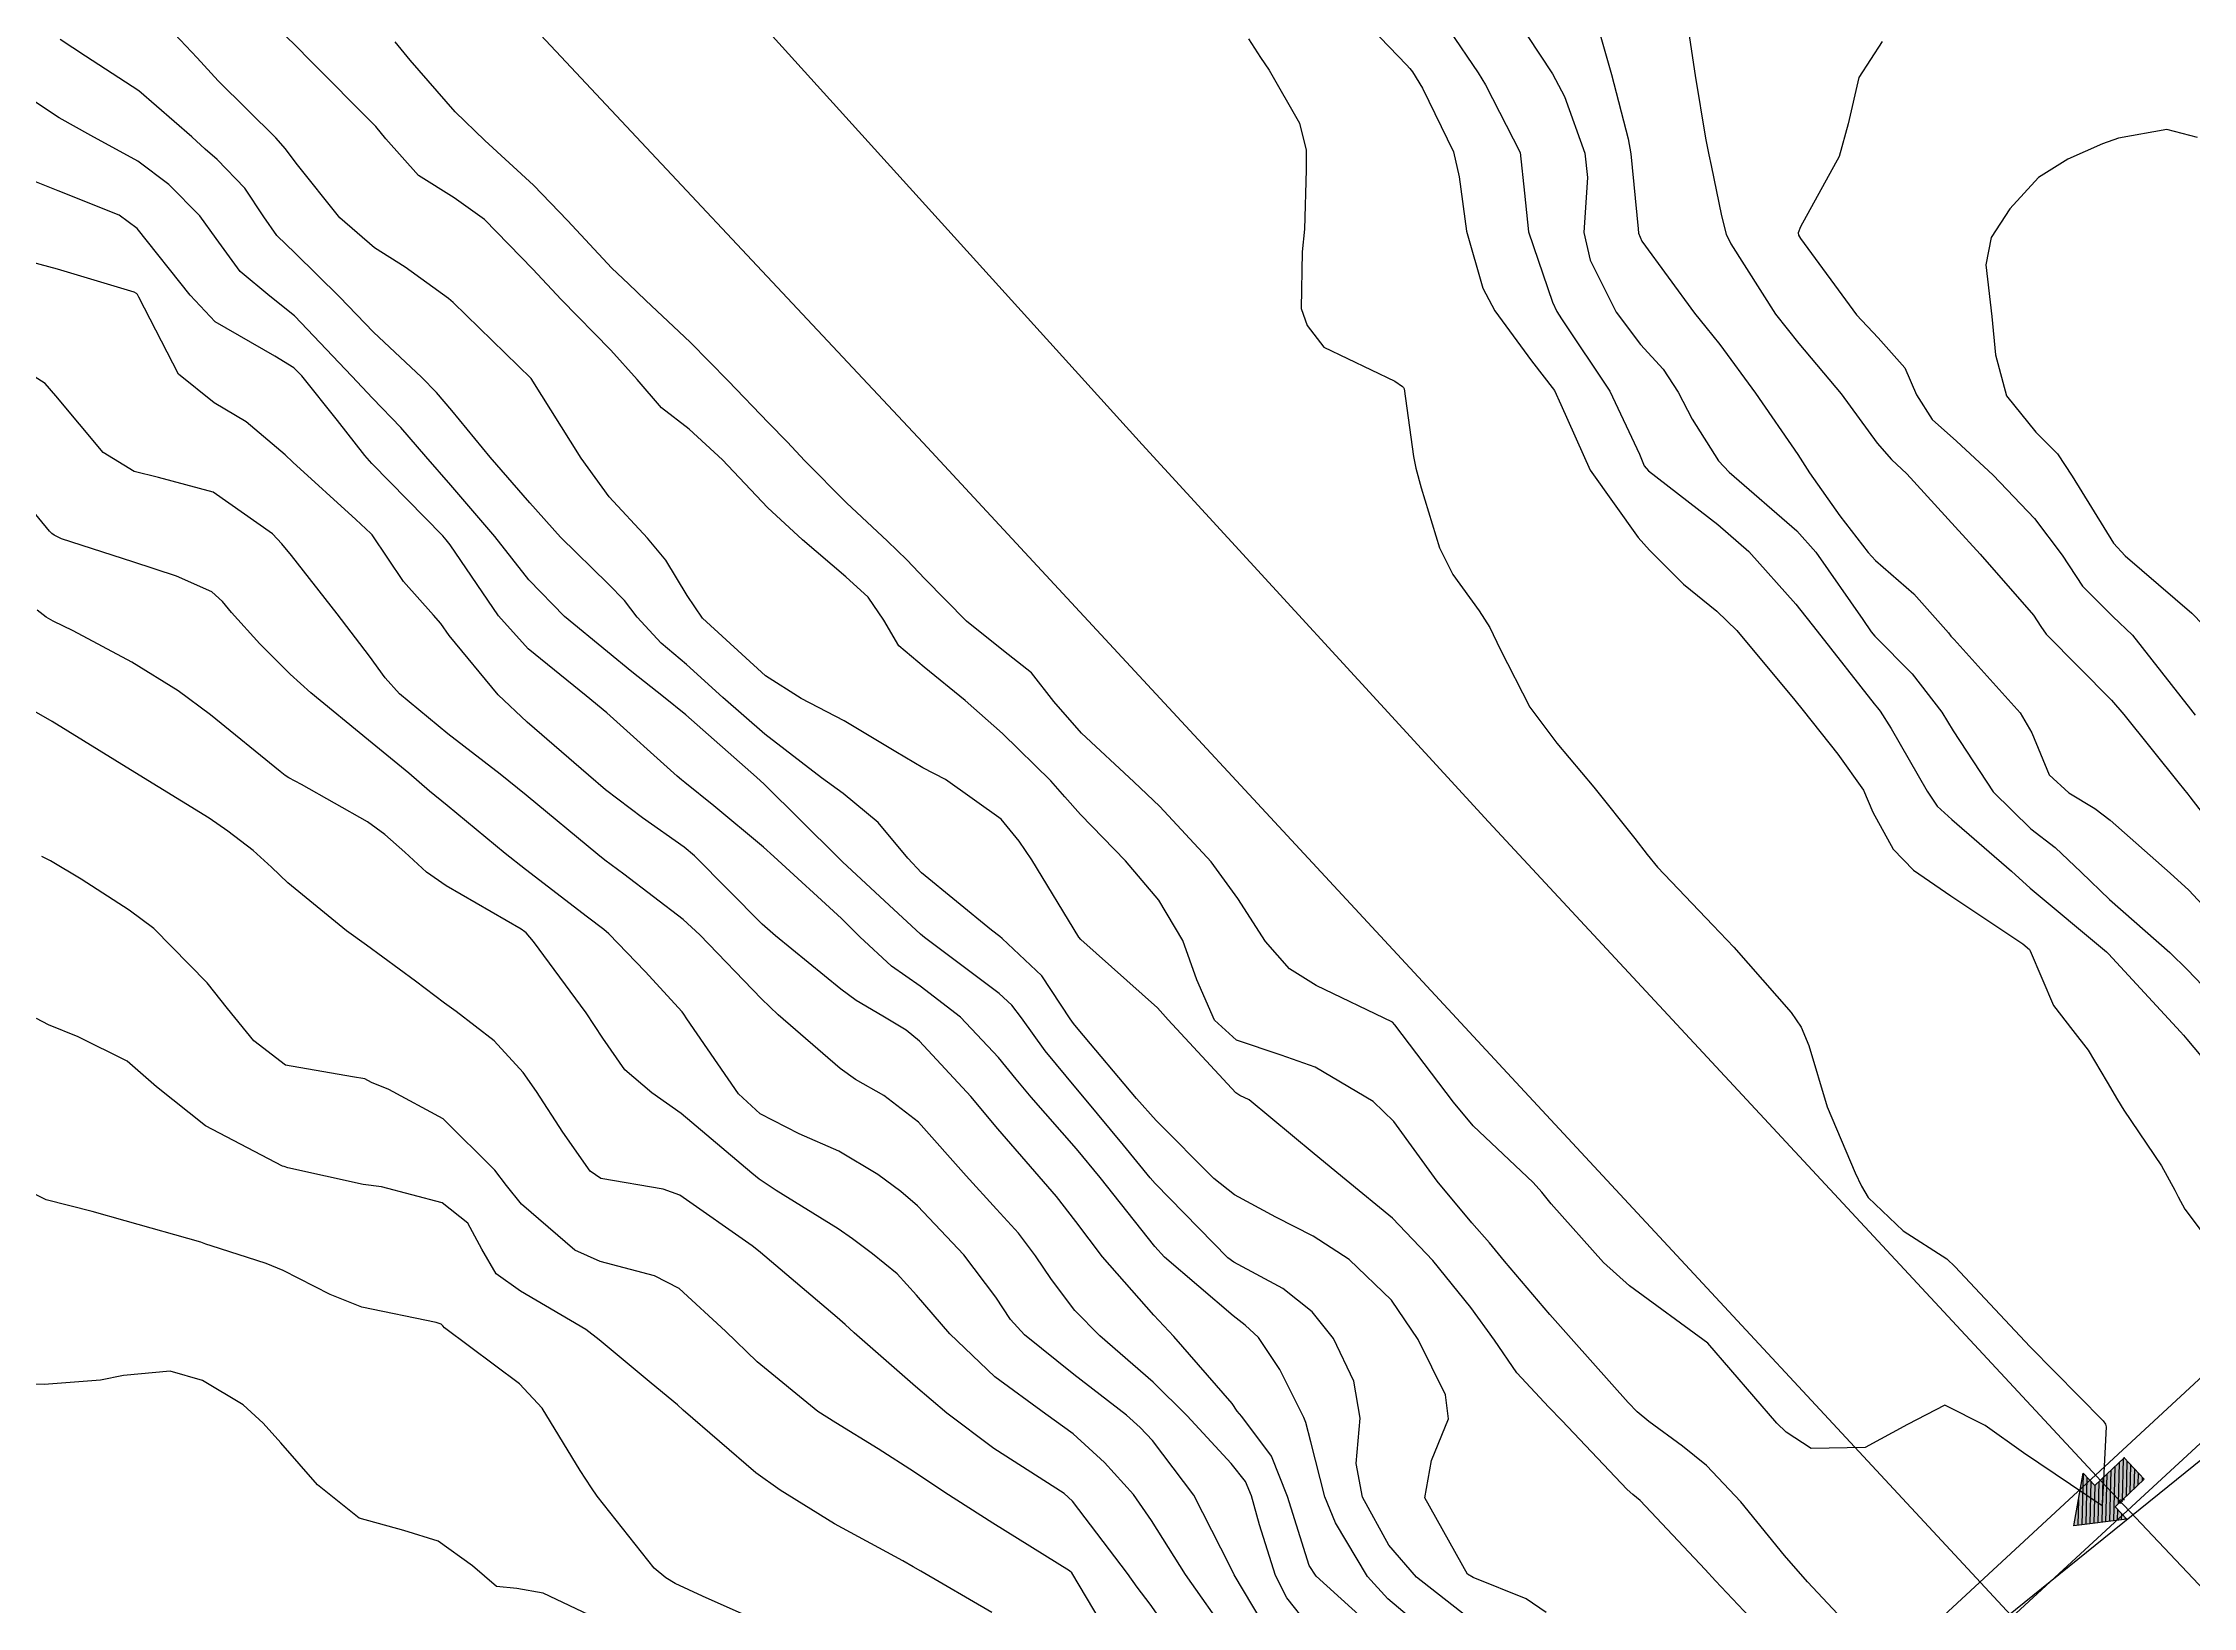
# Model space of a CAD drawing. Header units: metres. Extents: x 298520 to 308411, y 7433745 to 7450750.
# Drawn here: x 300335.7 to 300390, y 7448878.4 to 7448917.9 of the extents above; entities that cross this region are included whole.
import ezdxf

# ---------------------------------------------------------------- set-up
doc = ezdxf.new("R2010")
doc.units = ezdxf.units.M
doc.header["$LTSCALE"] = 10
doc.linetypes.add('CONTINUO', pattern=[0])
doc.linetypes.add('TRACEJADO', pattern=[8.7, 8, -0.7])
doc.layers.get('0').update_dxf_attribs({"color": 45})
for name, color, linetype in [('Curvas de Nivel 1m', 11, 'Continuous'), ('Curvas de Nivel 5m', 15, 'Continuous'), ('GALERIA', 45, 'Continuous'), ('Hidrografia', 140, 'Continuous'), ('Linha Férrea', 251, 'TRACKS'), ('TEXTO', 45, 'Continuous')]:
    doc.layers.add(name, color=color, linetype=linetype)
doc.styles.add('SIMPLEX', font='simplex', dxfattribs={"height": 0.2})
doc.styles.get("Standard").update_dxf_attribs({"font": 'simplex.shx'})
doc.linetypes.add('TRACKS', pattern='A,0.15,[130,ltypeshp.shx,S=0.25,R=0,X=0,Y=0],0.15', length=0.3)

# ---------------------------------------------------------------- blocks, each defined once
blk = doc.blocks.new('SIMB_PONTO')
at = {"color": 0}
blk.add_point((0, 0), dxfattribs=at)
for tag in ['desc:', 'cota:', 'pto:']:
    blk.add_attdef(tag, (0, 0), '', height=1)

msp = doc.modelspace()

# ---------------------------------------------------------------- hatches: boundary and pattern name
at = {"layer": 'TEXTO'}
msp.add_hatch(color=256, dxfattribs=at).paths.add_polyline_path([(300388.732, 7448881.679), (300387.997, 7448880.979), (300388.294, 7448880.668), (300386.958, 7448880.5), (300387.191, 7448881.826), (300387.488, 7448881.514), (300388.223, 7448882.214)])

# ---------------------------------------------------------------- linework, layer by layer
at = {"layer": 'Curvas de Nivel 1m', "flags": 128}
for points, elevation in [([(300381.628, 7448877.589), (300380.229, 7448879.084), (300379.653, 7448879.744), (300378.543, 7448881.101), (300377.682, 7448882.02), (300377.076, 7448882.508), (300376.228, 7448883.132), (300375.933, 7448883.374), (300375.698, 7448883.612), (300374.333, 7448885.154), (300373.723, 7448885.83), (300372.576, 7448887.177), (300372.204, 7448887.64), (300371.753, 7448888.149), (300370.882, 7448889.199), (300369.785, 7448890.709), (300369.26, 7448891.215), (300367.801, 7448892.076), (300366.943, 7448892.381), (300365.808, 7448892.763), (300365.258, 7448893.266), (300364.806, 7448894.287), (300364.46, 7448895.274), (300363.848, 7448896.295), (300363.011, 7448897.289), (300361.874, 7448898.457), (300361.474, 7448898.901), (300361.122, 7448899.311), (300359.9, 7448900.501), (300358.961, 7448901.34), (300357.921, 7448902.177), (300357.282, 7448902.715), (300356.902, 7448903.365), (300356.51, 7448903.943), (300355.944, 7448904.464), (300354.853, 7448905.391), (300353.965, 7448906.212), (300352.835, 7448907.411), (300351.991, 7448908.186), (300351.289, 7448908.724), (300350.674, 7448909.44), (300350.014, 7448910.186), (300348.755, 7448911.463), (300348.041, 7448912.23), (300346.823, 7448913.482), (300346.058, 7448914.034), (300345.155, 7448914.595), (300344.334, 7448915.516), (300344.078, 7448915.835), (300342.379, 7448917.537), (300342.106, 7448917.816), (300340.33, 7448919.558)], 708), ([(300368.339, 7448919.228), (300370.105, 7448917.392), (300370.191, 7448917.296), (300370.252, 7448917.208), (300370.505, 7448916.796), (300371.294, 7448915.192), (300371.437, 7448914.559), (300371.62, 7448913.186), (300372.031, 7448911.749), (300372.332, 7448911.177), (300373.26, 7448909.918), (300373.838, 7448909.162), (300373.999, 7448908.812), (300374.739, 7448907.152), (300375.958, 7448905.455), (300376.245, 7448905.136), (300377.097, 7448904.276), (300377.938, 7448903.59), (300378.444, 7448903.105), (300379.915, 7448901.344), (300380.123, 7448901.088), (300380.998, 7448899.978), (300381.642, 7448899.072), (300381.877, 7448898.514), (300382.391, 7448897.585), (300382.91, 7448897.054), (300383.853, 7448896.403), (300385.666, 7448895.191), (300385.833, 7448895.053), (300385.855, 7448895.02), (300386.442, 7448893.633), (300386.934, 7448893.003), (300387.319, 7448892.508), (300387.8, 7448891.703), (300388.055, 7448891.256), (300388.216, 7448890.994), (300389.168, 7448889.583), (300389.505, 7448888.974), (300389.589, 7448888.801), (300389.758, 7448888.495), (300390.909, 7448886.958)], 708), ([(300379.625, 7448877.293), (300377.908, 7448879.107), (300377.647, 7448879.394), (300376.008, 7448881.135), (300375.823, 7448881.286), (300375.676, 7448881.415), (300374.024, 7448883.157), (300373.696, 7448883.491), (300372.894, 7448884.362), (300372.326, 7448885.181), (300371.725, 7448886.013), (300370.771, 7448887.2), (300369.753, 7448888.264), (300368.58, 7448889.222), (300367.773, 7448889.894), (300366.132, 7448891.255), (300365.894, 7448891.359), (300365.795, 7448891.428), (300364.082, 7448893.277), (300363.816, 7448893.575), (300361.883, 7448895.299), (300361.834, 7448895.358), (300360.643, 7448897.318), (300360.327, 7448897.782), (300359.873, 7448898.344), (300358.465, 7448899.344), (300357.887, 7448899.641), (300357.208, 7448900.045), (300355.905, 7448900.827), (300354.818, 7448901.391), (300353.919, 7448901.962), (300352.328, 7448903.416), (300351.939, 7448903.985), (300351.401, 7448904.882), (300350.941, 7448905.435), (300349.968, 7448906.478), (300349.26, 7448907.457), (300348.003, 7448909.47), (300346.031, 7448911.385), (300345.914, 7448911.492), (300344.815, 7448912.282), (300344.045, 7448912.764), (300343.173, 7448913.529), (300342.067, 7448914.902), (300341.796, 7448915.27), (300341.551, 7448915.545), (300340.094, 7448916.987), (300339.567, 7448917.568), (300338.853, 7448918.321)], 707), ([(300373.634, 7448878.307), (300373.124, 7448878.654), (300371.786, 7448879.188), (300371.644, 7448879.273), (300370.565, 7448881.201), (300370.737, 7448882.145), (300371.169, 7448883.195), (300371.088, 7448883.807), (300370.402, 7448885.203), (300369.728, 7448886.193), (300368.653, 7448887.221), (300367.749, 7448887.811), (300366.803, 7448888.294), (300365.759, 7448888.855), (300365.24, 7448889.265), (300363.785, 7448890.734), (300363.288, 7448891.285), (300361.81, 7448893.041), (300361.692, 7448893.182), (300361.614, 7448893.303), (300360.892, 7448894.382), (300359.892, 7448895.329), (300359.834, 7448895.375), (300359.628, 7448895.54), (300357.857, 7448896.985), (300357.51, 7448897.355), (300356.76, 7448898.255), (300355.879, 7448898.985), (300355.331, 7448899.386), (300353.899, 7448900.488), (300352.84, 7448901.411), (300351.921, 7448902.248), (300351.285, 7448902.788), (300350.676, 7448903.439), (300350.354, 7448903.861), (300349.941, 7448904.285), (300348.737, 7448905.462), (300347.966, 7448906.326), (300346.969, 7448907.48), (300345.995, 7448908.662), (300345.614, 7448909.111), (300345.228, 7448909.502), (300344.02, 7448910.638), (300343.162, 7448911.529), (300342.044, 7448912.629), (300341.582, 7448913.081), (300341.252, 7448913.552), (300340.772, 7448914.271), (300340.067, 7448914.996), (300339.766, 7448915.261), (300339.435, 7448915.57), (300338.09, 7448916.728), (300336.75, 7448917.604), (300336.107, 7448918.026)], 706), ([(300366.111, 7448918.046), (300366.421, 7448917.57), (300366.64, 7448917.252), (300367.406, 7448915.917), (300367.575, 7448915.237), (300367.568, 7448914.737), (300367.527, 7448913.238), (300367.474, 7448912.665), (300367.442, 7448911.239), (300367.592, 7448910.809), (300368.013, 7448910.256), (300369.812, 7448909.405), (300370.003, 7448909.265), (300370.03, 7448909.237), (300370.042, 7448909.209), (300370.282, 7448907.501), (300370.341, 7448907.205), (300370.472, 7448906.706), (300370.941, 7448905.195), (300371.275, 7448904.519), (300371.937, 7448903.602), (300372.206, 7448903.177), (300372.469, 7448902.633), (300373.219, 7448901.167), (300373.899, 7448900.263), (300374.836, 7448899.15), (300375.87, 7448897.849), (300376.18, 7448897.449), (300376.441, 7448897.131), (300377.841, 7448895.662), (300378.374, 7448895.105), (300379.817, 7448893.457), (300380.072, 7448893.087), (300380.267, 7448892.627), (300380.724, 7448891.081), (300381.432, 7448889.41), (300381.593, 7448889.072), (300381.76, 7448888.791), (300382.643, 7448887.948), (300383.745, 7448887.239), (300383.961, 7448887.038), (300385.715, 7448885.163), (300385.852, 7448885.019), (300387.694, 7448883.144), (300387.757, 7448883.062), (300387.776, 7448882.999), (300387.673, 7448881), (300385.686, 7448882.344), (300384.717, 7448883.03), (300383.698, 7448883.54), (300382.76, 7448883.054), (300381.687, 7448882.477), (300380.322, 7448882.448), (300379.691, 7448882.859), (300379.454, 7448883.092), (300377.713, 7448885.11), (300375.734, 7448886.561), (300375.079, 7448887.147), (300373.758, 7448888.628), (300373.522, 7448888.925), (300373.3, 7448889.167), (300371.784, 7448890.598), (300371.29, 7448891.195), (300369.812, 7448893.147), (300369.754, 7448893.211), (300367.822, 7448894.14), (300367.148, 7448894.562), (300366.547, 7448895.249), (300365.849, 7448896.341), (300365.173, 7448897.267), (300363.877, 7448898.661), (300363.221, 7448899.287), (300361.901, 7448900.509), (300361.195, 7448901.311), (300360.636, 7448902.035), (300359.926, 7448902.589), (300358.997, 7448903.339), (300357.944, 7448904.413), (300357.484, 7448904.892), (300357.001, 7448905.364), (300355.967, 7448906.325), (300354.912, 7448907.386), (300354.468, 7448907.873), (300353.992, 7448908.345), (300352.978, 7448909.41), (300352.017, 7448910.384), (300350.893, 7448911.437), (300350.455, 7448911.862), (300350.041, 7448912.255), (300348.915, 7448913.461), (300348.062, 7448914.353), (300346.834, 7448915.482), (300346.084, 7448916.202), (300344.949, 7448917.507), (300344.566, 7448917.972)], 709), ([(300371.183, 7448918.263), (300371.913, 7448917.183), (300372.098, 7448916.884), (300372.973, 7448915.171), (300373.084, 7448914.149), (300373.187, 7448913.169), (300373.791, 7448911.398), (300373.901, 7448911.161), (300374.021, 7448910.977), (300375.239, 7448909.148), (300375.987, 7448907.554), (300376.109, 7448907.263), (300376.216, 7448907.137), (300377.963, 7448905.783), (300378.749, 7448905.102), (300379.94, 7448903.772), (300380.476, 7448903.085), (300381.915, 7448901.254), (300382.001, 7448901.156), (300382.065, 7448901.068), (300382.343, 7448900.627), (300383.25, 7448899.049), (300383.506, 7448898.672), (300383.876, 7448898.335), (300385.382, 7448897.025), (300385.857, 7448896.602), (300387.78, 7448894.991), (300387.807, 7448894.964), (300387.832, 7448894.938), (300389.651, 7448892.972), (300389.727, 7448892.886), (300389.811, 7448892.789), (300391.346, 7448890.954)], 707), ([(300373.15, 7448918.132), (300373.79, 7448917.163), (300374.094, 7448916.593), (300374.612, 7448915.155), (300374.677, 7448914.544), (300374.585, 7448913.155), (300374.74, 7448912.455), (300375.4, 7448911.146), (300376.015, 7448910.326), (300376.585, 7448909.707), (300376.963, 7448909.126), (300377.316, 7448908.44), (300377.986, 7448907.389), (300378.253, 7448907.107), (300379.961, 7448905.625), (300380.445, 7448905.085), (300381.624, 7448903.385), (300381.842, 7448903.071), (300381.932, 7448902.965), (300382.876, 7448902.009), (300383.62, 7448901.044), (300383.906, 7448900.575), (300384.922, 7448899.03), (300385.874, 7448898.098), (300386.487, 7448897.628), (300387.138, 7448897.001), (300387.853, 7448896.31), (300389.38, 7448894.975), (300389.829, 7448894.538), (300391.343, 7448892.955)], 706), ([(300377.228, 7448918.238), (300377.393, 7448917.121), (300377.655, 7448915.54), (300377.74, 7448915.115), (300377.799, 7448914.843), (300378.058, 7448913.572), (300378.181, 7448913.109), (300378.291, 7448912.866), (300379.426, 7448911.096), (300380.016, 7448910.35), (300381.083, 7448909.079), (300381.991, 7448907.834), (300382.349, 7448907.427), (300382.739, 7448907.059), (300383.963, 7448905.722), (300384.593, 7448905.034), (300385.938, 7448903.495), (300386.121, 7448903.204), (300386.261, 7448903.015), (300387.908, 7448901.348), (300388.222, 7448900.987), (300389.618, 7448899.24), (300389.834, 7448898.97), (300389.882, 7448898.908), (300391.394, 7448896.955)], 704), ([(300382.112, 7448917.981), (300381.524, 7448917.069), (300381.26, 7448915.898), (300381.031, 7448915.076), (300380.055, 7448913.295), (300379.996, 7448913.148), (300380.005, 7448913.09), (300380.052, 7448913.004), (300381.467, 7448911.076), (300382.017, 7448910.496), (300382.691, 7448909.741), (300382.983, 7448909.055), (300383.376, 7448908.429), (300383.991, 7448907.888), (300384.922, 7448907.031), (300385.967, 7448905.934), (300386.658, 7448905.009), (300387.172, 7448904.228), (300387.938, 7448903.458), (300388.439, 7448902.985), (300389.905, 7448901.122), (300390.024, 7448900.969)], 703), ([(300390.082, 7448915.55), (300389.306, 7448915.756), (300388.081, 7448915.539), (300387.684, 7448915.39), (300386.801, 7448915.009), (300386.068, 7448914.54), (300385.337, 7448913.751), (300384.865, 7448913.032), (300384.736, 7448912.34), (300384.886, 7448911.031), (300384.977, 7448910.067), (300385.258, 7448909.027), (300385.994, 7448908.111), (300386.546, 7448907.569), (300386.914, 7448907.006), (300387.958, 7448905.309), (300388.251, 7448904.987), (300389.939, 7448903.545), (300390.5, 7448902.964)], 702), ([(300371.356, 7448877.193), (300369.637, 7448878.656), (300369.121, 7448879.215), (300368.312, 7448880.575), (300368.041, 7448881.226), (300367.687, 7448882.616), (300367.564, 7448883.105), (300367.516, 7448883.233), (300366.908, 7448884.445), (300366.368, 7448885.25), (300366.033, 7448885.562), (300365.728, 7448885.797), (300363.997, 7448887.277), (300363.746, 7448887.55), (300362.372, 7448889.294), (300361.774, 7448890.018), (300360.626, 7448891.318), (300360.247, 7448891.773), (300359.803, 7448892.324), (300358.841, 7448893.34), (300357.821, 7448894.127), (300357.096, 7448894.631), (300356.301, 7448895.373), (300355.84, 7448895.83), (300354.13, 7448897.397), (300353.865, 7448897.636), (300352.611, 7448898.678), (300351.881, 7448899.266), (300351.794, 7448899.333), (300351.684, 7448899.423), (300349.907, 7448901.026), (300349.388, 7448901.455), (300347.925, 7448902.644), (300347.177, 7448903.478), (300345.951, 7448905.27), (300345.857, 7448905.397), (300345.772, 7448905.493), (300343.98, 7448907.319), (300343.8, 7448907.522), (300343.111, 7448908.41), (300342.21, 7448909.538), (300342.006, 7448909.738), (300341.53, 7448910.028), (300340.023, 7448910.897), (300339.391, 7448911.576), (300338.05, 7448913.255), (300337.596, 7448913.595), (300336.059, 7448914.21), (300335.045, 7448914.608)], 704), ([(300369.627, 7448877.59), (300367.821, 7448879.228), (300367.647, 7448879.492), (300367.103, 7448881.239), (300366.697, 7448882.259), (300365.943, 7448883.256), (300365.831, 7448883.394), (300365.698, 7448883.583), (300364.233, 7448885.275), (300363.728, 7448885.818), (300362.432, 7448887.293), (300361.752, 7448888.184), (300361.264, 7448888.814), (300360.827, 7448889.314), (300359.781, 7448890.522), (300359.099, 7448891.337), (300357.807, 7448892.739), (300357.47, 7448893.015), (300356.88, 7448893.364), (300356.208, 7448893.765), (300355.82, 7448894.051), (300354.168, 7448895.397), (300353.837, 7448895.693), (300352.121, 7448897.417), (300351.865, 7448897.632), (300350.81, 7448898.373), (300349.879, 7448899.082), (300349.45, 7448899.454), (300347.903, 7448900.793), (300347.167, 7448901.477), (300345.928, 7448902.975), (300345.717, 7448903.279), (300345.533, 7448903.496), (300344.777, 7448904.343), (300343.983, 7448905.52), (300343.953, 7448905.556), (300343.577, 7448905.906), (300341.98, 7448907.358), (300341.791, 7448907.543), (300340.807, 7448908.374), (300339.996, 7448908.852), (300339.095, 7448909.579), (300338.096, 7448911.525), (300338.06, 7448911.59), (300338.033, 7448911.618), (300337.974, 7448911.65), (300336.039, 7448912.233), (300334.942, 7448912.527)], 703), ([(300367.631, 7448877.992), (300367.081, 7448878.682), (300366.796, 7448879.243), (300366.39, 7448880.521), (300366.188, 7448881.252), (300366.035, 7448881.613), (300365.681, 7448882.07), (300364.563, 7448883.271), (300363.706, 7448884.124), (300362.364, 7448885.294), (300361.729, 7448885.935), (300361.144, 7448886.716), (300360.74, 7448887.315), (300360.31, 7448887.884), (300359.755, 7448888.489), (300358.989, 7448889.338), (300357.783, 7448890.689), (300356.904, 7448891.363), (300356.188, 7448891.765), (300355.8, 7448892.042), (300354.24, 7448893.396), (300353.817, 7448893.8), (300352.261, 7448895.416), (300351.839, 7448895.807), (300350.344, 7448896.954), (300349.861, 7448897.309), (300349.68, 7448897.452), (300347.878, 7448898.945), (300347.215, 7448899.477), (300345.898, 7448900.492), (300344.673, 7448901.509), (300344.312, 7448901.909), (300343.922, 7448902.454), (300343.101, 7448903.528), (300341.947, 7448904.997), (300341.704, 7448905.297), (300341.469, 7448905.547), (300339.968, 7448906.597), (300338.592, 7448906.965), (300337.976, 7448907.118), (300337.196, 7448907.598), (300335.997, 7448909.034), (300335.726, 7448909.34), (300335.294, 7448909.621)], 702), ([(300366.457, 7448878.073), (300365.751, 7448879.258), (300365.646, 7448879.483), (300364.738, 7448881.269), (300363.687, 7448882.651), (300363.382, 7448882.977), (300363.032, 7448883.29), (300361.708, 7448884.314), (300360.457, 7448885.319), (300360.107, 7448885.704), (300359.732, 7448886.267), (300358.922, 7448887.338), (300357.755, 7448888.581), (300357.339, 7448888.936), (300356.752, 7448889.365), (300355.772, 7448889.96), (300354.771, 7448890.397), (300353.785, 7448890.899), (300353.233, 7448891.406), (300351.932, 7448893.299), (300351.854, 7448893.42), (300351.813, 7448893.473), (300350.88, 7448894.491), (300349.961, 7448895.448), (300349.835, 7448895.557), (300349.426, 7448895.868), (300347.859, 7448897.069), (300347.347, 7448897.475), (300345.875, 7448898.683), (300345.432, 7448899.05), (300344.911, 7448899.505), (300343.895, 7448900.332), (300342.434, 7448901.535), (300341.918, 7448902.005), (300341.145, 7448902.771), (300340.431, 7448903.563), (300340.209, 7448903.839), (300339.938, 7448904.084), (300339.043, 7448904.477), (300337.945, 7448904.84), (300336.142, 7448905.417), (300335.952, 7448905.509), (300335.893, 7448905.552), (300335.84, 7448905.612), (300335.225, 7448906.361)], 701), ([(300364.508, 7448877.271), (300363.635, 7448878.515), (300363.305, 7448878.95), (300363.061, 7448879.289), (300361.67, 7448881.117), (300361.46, 7448881.312), (300359.684, 7448882.449), (300358.493, 7448883.342), (300357.703, 7448884.016), (300356.16, 7448885.373), (300355.927, 7448885.579), (300355.727, 7448885.759), (300353.794, 7448887.399), (300353.743, 7448887.441), (300353.579, 7448887.567), (300351.757, 7448888.849), (300351.334, 7448889.002), (300349.761, 7448889.27), (300349.487, 7448889.453), (300348.796, 7448890.441), (300348.133, 7448891.467), (300347.798, 7448891.947), (300347.068, 7448892.744), (300346.103, 7448893.487), (300345.816, 7448893.691), (300345.076, 7448894.25), (300343.838, 7448895.16), (300343.34, 7448895.525), (300341.855, 7448896.733), (300341.444, 7448897.132), (300340.977, 7448897.553), (300340.342, 7448898.037), (300339.871, 7448898.364), (300337.883, 7448899.59), (300335.901, 7448900.805), (300334.456, 7448901.632)], 699), ([(300362.395, 7448878.063), (300361.655, 7448879.31), (300361.594, 7448879.36), (300359.661, 7448880.56), (300358.449, 7448881.342), (300357.678, 7448881.853), (300356.765, 7448882.445), (300355.69, 7448883.094), (300355.239, 7448883.385), (300353.711, 7448884.636), (300352.904, 7448885.408), (300351.734, 7448886.488), (300351.119, 7448886.811), (300349.74, 7448887.173), (300349.101, 7448887.456), (300347.754, 7448888.62), (300347.377, 7448889.093), (300347.079, 7448889.48), (300345.782, 7448890.772), (300344.404, 7448891.514), (300343.971, 7448891.693), (300343.796, 7448891.782), (300343.488, 7448891.831), (300341.799, 7448892.127), (300340.996, 7448892.743), (300340.334, 7448893.562), (300339.822, 7448894.206), (300338.468, 7448895.584), (300337.847, 7448896.047), (300336.634, 7448896.824), (300335.86, 7448897.285), (300335.647, 7448897.399)], 698), ([(300359.633, 7448878.307), (300357.841, 7448879.348), (300357.645, 7448879.464), (300357.385, 7448879.615), (300355.66, 7448880.544), (300354.287, 7448881.394), (300353.677, 7448881.837), (300351.842, 7448883.419), (300351.695, 7448883.551), (300351.033, 7448884.1), (300349.719, 7448885.197), (300349.382, 7448885.453), (300347.732, 7448886.418), (300347.114, 7448886.857), (300346.755, 7448887.485), (300346.397, 7448888.138), (300345.754, 7448888.653), (300344.219, 7448889.055), (300343.759, 7448889.116), (300341.856, 7448889.539), (300341.763, 7448889.568), (300341.722, 7448889.582), (300339.778, 7448890.595), (300338.543, 7448891.582), (300337.799, 7448892.228), (300336.564, 7448892.844), (300335.808, 7448893.147), (300335.506, 7448893.311)], 697), ([(300353.63, 7448878.14), (300352.328, 7448878.721), (300351.639, 7448879.038), (300351.397, 7448879.18), (300351.11, 7448879.428), (300349.67, 7448881.249), (300349.522, 7448881.452), (300349.238, 7448881.894), (300348.274, 7448883.464), (300347.702, 7448884.085), (300345.81, 7448885.499), (300345.769, 7448885.545), (300345.724, 7448885.588), (300345.598, 7448885.628), (300343.728, 7448886.021), (300342.923, 7448886.337), (300341.737, 7448886.941), (300341.311, 7448887.119), (300339.922, 7448887.567), (300339.786, 7448887.612), (300339.743, 7448887.625), (300339.657, 7448887.657), (300337.749, 7448888.201), (300336.914, 7448888.435), (300335.754, 7448888.729), (300335.161, 7448889.023)], 696)]:
    msp.add_lwpolyline(points, dxfattribs=dict(at, elevation=elevation))
at = {"layer": 'Curvas de Nivel 5m', "flags": 128}
for points, elevation in [([(300374.941, 7448918.325), (300375.283, 7448917.148), (300375.705, 7448915.517), (300375.77, 7448915.143), (300375.951, 7448913.244), (300375.967, 7448913.141), (300376.05, 7448912.937), (300377.378, 7448911.12), (300377.667, 7448910.763), (300378.015, 7448910.325), (300378.92, 7448909.101), (300379.988, 7448907.549), (300380.283, 7448907.087), (300381.045, 7448906.001), (300381.759, 7448905.072), (300381.951, 7448904.869), (300382.915, 7448904.028), (300383.791, 7448903.042), (300383.853, 7448902.962), (300383.931, 7448902.881), (300385.602, 7448901.023), (300385.898, 7448900.523), (300386.337, 7448899.462), (300386.833, 7448899.006), (300387.49, 7448898.607), (300387.876, 7448898.313), (300389.391, 7448896.975), (300389.857, 7448896.547), (300391.342, 7448894.955)], 705), ([(300371.633, 7448878.2), (300370.358, 7448879.203), (300369.655, 7448880.011), (300368.991, 7448881.217), (300368.83, 7448882.07), (300368.932, 7448883.218), (300368.771, 7448884.15), (300368.258, 7448885.225), (300367.723, 7448885.9), (300366.983, 7448886.489), (300365.742, 7448887.154), (300365.593, 7448887.261), (300363.761, 7448889.138), (300363.634, 7448889.281), (300362.959, 7448890.105), (300361.973, 7448891.298), (300361.795, 7448891.51), (300360.981, 7448892.489), (300360.379, 7448893.322), (300360.137, 7448893.646), (300359.819, 7448893.942), (300357.936, 7448895.349), (300357.834, 7448895.433), (300357.039, 7448896.168), (300355.861, 7448897.263), (300355.743, 7448897.381), (300353.881, 7448899.223), (300353.691, 7448899.402), (300351.906, 7448900.972), (300351.346, 7448901.429), (300350.539, 7448902.061), (300349.924, 7448902.563), (300348.844, 7448903.461), (300347.942, 7448904.387), (300347.084, 7448905.479), (300345.972, 7448906.771), (300345.339, 7448907.5), (300344.712, 7448908.231), (300343.997, 7448908.97), (300343.472, 7448909.525), (300342.026, 7448911.047), (300341.398, 7448911.55), (300340.652, 7448912.174), (300340.047, 7448913.002), (300339.634, 7448913.574), (300338.849, 7448914.367), (300338.067, 7448914.955), (300336.877, 7448915.602), (300336.08, 7448916.049), (300334.86, 7448916.86)], 705), ([(300365.627, 7448877.706), (300364.525, 7448879.271), (300363.663, 7448880.631), (300363.207, 7448881.287), (300362.482, 7448882.099), (300361.688, 7448882.818), (300360.997, 7448883.317), (300359.707, 7448884.263), (300358.572, 7448885.342), (300357.733, 7448886.325), (300357.239, 7448886.858), (300356.62, 7448887.367), (300356.116, 7448887.744), (300355.749, 7448887.994), (300354.188, 7448888.966), (300353.761, 7448889.248), (300353.57, 7448889.402), (300351.785, 7448890.905), (300351.047, 7448891.431), (300350.367, 7448892.01), (300349.807, 7448892.811), (300349.393, 7448893.454), (300348.058, 7448895.25), (300347.877, 7448895.47), (300347.843, 7448895.5), (300347.752, 7448895.562), (300345.855, 7448896.661), (300345.36, 7448897), (300344.812, 7448897.506), (300344.306, 7448897.952), (300343.87, 7448898.274), (300342.198, 7448899.219), (300341.881, 7448899.383), (300341.786, 7448899.445), (300341.664, 7448899.543), (300339.904, 7448900.974), (300339.086, 7448901.578), (300337.92, 7448902.308), (300336.434, 7448903.099), (300335.93, 7448903.337), (300335.757, 7448903.438), (300335.528, 7448903.616)], 700), ([(300349.63, 7448878.161), (300348.302, 7448878.798), (300347.637, 7448878.912), (300347.125, 7448878.965), (300346.521, 7448879.487), (300345.652, 7448880.106), (300344.783, 7448880.381), (300343.661, 7448880.693), (300342.603, 7448881.531), (300341.683, 7448882.592), (300341.229, 7448883.087), (300340.726, 7448883.555), (300339.702, 7448884.165), (300338.881, 7448884.402), (300337.703, 7448884.29), (300337.126, 7448884.172), (300335.7, 7448884.064), (300335.247, 7448884.07)], 695)]:
    msp.add_lwpolyline(points, dxfattribs=dict(at, elevation=elevation))
at = {"layer": 'GALERIA', "linetype": 'TRACEJADO', "flags": 128}
for points in [[(300368.592, 7448864.276), (300402.068, 7448895.26)], [(300369.373, 7448863.44), (300402.875, 7448894.304)]]:
    msp.add_lwpolyline(points, dxfattribs=at)
at = {"layer": 'Hidrografia', "elevation": 707.747}
msp.add_lwpolyline([(300424.434, 7448919.291), (300423.156, 7448915.635), (300419.666, 7448908.407), (300417.197, 7448906.111), (300414.047, 7448901.775), (300408.826, 7448897.223), (300355.983, 7448854.552), (300350.737, 7448851.89), (300343.426, 7448846.65), (300341.343, 7448840.494), (300334.549, 7448831.733), (300329.045, 7448826.064), (300318.381, 7448817.646), (300315.444, 7448805.228), (300311.144, 7448801.277), (300305.21, 7448797.927)], dxfattribs=at)
at = {"layer": 'Linha Férrea', "flags": 128}
for points in [[(298729.261, 7450749.95), (298734.809, 7450730.65), (298742.343, 7450703.451), (298750.119, 7450676.237), (298757.889, 7450649.199), (298765.189, 7450623.712), (298769.985, 7450606.424), (298776.494, 7450583.287), (298783.055, 7450560.248), (298788.164, 7450542.214), (298793.821, 7450521.584), (298798.125, 7450506.606), (298804.386, 7450484.418), (298809.295, 7450466.837), (298814.551, 7450448.858), (298819.559, 7450431.225), (298826.267, 7450408.649), (298831.926, 7450389.314), (298837.135, 7450370.779), (298842.092, 7450352.398), (298847.802, 7450331.823), (298852.149, 7450316.412), (298858.34, 7450294.769), (298862.969, 7450278.965), (298867.952, 7450260.088), (298870.924, 7450249.95), (298873.722, 7450238.982), (298878.355, 7450222.697), (298882.025, 7450210.358), (298885.603, 7450197.651), (298890.189, 7450181.049), (298894.637, 7450166.006), (298898.995, 7450149.812), (298904.361, 7450131.79), (298908.122, 7450117.709), (298911.93, 7450103.946), (298916.104, 7450089.039), (298920.554, 7450073.399), (298923.212, 7450064.319), (298926.468, 7450052.577), (298930.321, 7450038.956), (298934.723, 7450023.223), (298938.252, 7450011.622), (298941.509, 7449999.193), (298944.399, 7449989.651), (298947.701, 7449977.682), (298952.335, 7449961.49), (298956.967, 7449946.581), (298961.92, 7449929.017), (298965.909, 7449915.258), (298970.082, 7449900.905), (298973.936, 7449887.787), (298977.788, 7449874.853), (298981.549, 7449862.469), (298986.366, 7449847.197), (298989.852, 7449836.37), (298994.575, 7449822.337), (298999.437, 7449807.292), (299004.068, 7449794.269), (299008.7, 7449781.657), (299013.057, 7449770.328), (299018.285, 7449757.718), (299022.322, 7449748.037), (299026.817, 7449737.63), (299031.861, 7449726.852), (299036.814, 7449716.896), (299043.096, 7449705.205), (299047.821, 7449696.534), (299054.335, 7449685.572), (299060.664, 7449675.852), (299069.469, 7449663.104), (299077.541, 7449652.872), (299085.429, 7449643.336), (299089.832, 7449637.784), (299098.728, 7449628.561), (299107.993, 7449618.793), (299117.442, 7449610.031), (299127.077, 7449601.223), (299138.453, 7449591.782), (299150.409, 7449582.651), (299162.779, 7449573.982), (299174.004, 7449567.002), (299185.962, 7449560.295), (299199.698, 7449553.222), (299213.253, 7449547.024), (299227.033, 7449541.5), (299241.999, 7449536.525), (299258.424, 7449531.831), (299277.224, 7449527.814), (299295.935, 7449525.032), (299311.589, 7449523.57), (299326.876, 7449522.883), (299340.975, 7449522.747), (299353.572, 7449523.111), (299369.274, 7449524.069), (299382.826, 7449525.211), (299396.609, 7449526.717), (299414.178, 7449529.501), (299430.969, 7449532.603), (299440.142, 7449534.839), (299451.094, 7449537.487), (299469.666, 7449542.917), (299486.963, 7449547.755), (299510.376, 7449554.83), (299531.414, 7449561.037), (299544.903, 7449564.894), (299559.186, 7449569.068), (299590.197, 7449576.665), (299616.417, 7449582.259), (299645.03, 7449585.805), (299675.251, 7449587.635), (299705.522, 7449586.259), (299732.882, 7449582.825), (299762.581, 7449576.088), (299791.888, 7449566.944), (299816.217, 7449556.896), (299840.774, 7449544.781), (299859.676, 7449534.387), (299878.529, 7449521.308), (299897.376, 7449507.135), (299919.538, 7449486.991), (299927.658, 7449478.626), (299947.133, 7449456.962), (299961.499, 7449437.961), (299971.137, 7449424.784), (299981.869, 7449408.322), (299997.595, 7449383.682), (300016.228, 7449354.96), (300035.864, 7449324.687), (300055.136, 7449295.587), (300073.232, 7449268.397), (300085.868, 7449249.95), (300089.501, 7449244.778), (300101.211, 7449227.647), (300111.197, 7449214.14), (300124.752, 7449194.736), (300135.909, 7449179.759), (300148.296, 7449162.129), (300160.805, 7449144.566), (300173.129, 7449128.481), (300185.523, 7449112.088), (300198.402, 7449095.758), (300207.462, 7449083.98), (300220.094, 7449068.515), (300233.468, 7449051.744), (300246.778, 7449035.349), (300263.478, 7449015.076), (300277.526, 7448998.444), (300292.814, 7448981.501), (300306.688, 7448964.856), (300324.623, 7448944.393), (300340.398, 7448926.517), (300357.9, 7448907.843), (300372.755, 7448891.817), (300392.041, 7448871.054), (300410.717, 7448852.066), (300427.475, 7448834.137), (300439.245, 7448822.858), (300454.898, 7448806.525), (300473.448, 7448788.164), (300493.111, 7448768.808), (300511.705, 7448749.95), (300518.198, 7448743.612), (300525.672, 7448735.984), (300530.889, 7448730.361), (300538.141, 7448723.284), (300543.771, 7448717.624), (300548.924, 7448711.903), (300554.778, 7448706.093), (300562.444, 7448698.573), (300570.483, 7448690.198), (300580.06, 7448680.508), (300590.013, 7448670.628), (300599.102, 7448661.391), (300608.565, 7448651.702), (300616.68, 7448643.32), (300625.581, 7448633.859), (300633.62, 7448625.859), (300641.21, 7448617.858), (300649.582, 7448609.897), (300659.386, 7448599.72), (300667.387, 7448591.231), (300676.098, 7448582.784), (300683.871, 7448574.669), (300691.725, 7448567.153), (300703.33, 7448554.876), (300711.744, 7448546.351), (300718.093, 7448539.767), (300726.506, 7448530.983), (300733.153, 7448523.695), (300741.152, 7448514.418), (300747.426, 7448507.242), (300750.054, 7448504.018), (300758.169, 7448493.99), (300764.854, 7448485.238), (300772.251, 7448475.55), (300781.114, 7448462.855), (300788.178, 7448452.147), (300795.99, 7448439.115), (300802.712, 7448427.661), (300809.137, 7448414.665), (300814.959, 7448402.42), (300819.763, 7448391.601), (300824.722, 7448378.533), (300829.079, 7448366.59), (300833.249, 7448353.858), (300836.592, 7448342.438), (300839.822, 7448330.572), (300842.678, 7448317.912), (300845.758, 7448304.202), (300848.387, 7448291.169), (300849.927, 7448279.903), (300851.843, 7448266.756), (300852.632, 7448254.174), (300852.974, 7448249.95), (300853.718, 7448237.64), (300853.896, 7448226.066), (300854.164, 7448215.145), (300853.836, 7448203.832), (300853.598, 7448192.905), (300852.795, 7448182.25), (300851.991, 7448170.79), (300850.801, 7448159.302), (300849.223, 7448146.768), (300848.151, 7448135.486), (300846.96, 7448124.114), (300845.442, 7448113.546), (300844.222, 7448102.204), (300842.288, 7448090.385), (300840.978, 7448078.33), (300839.608, 7448068.386), (300838.209, 7448056.39), (300836.541, 7448045.166), (300835.023, 7448032.665), (300833.535, 7448020.341), (300832.284, 7448009.205), (300831.094, 7447998.637), (300829.874, 7447985.926), (300828.432, 7447973.713), (300826.546, 7447955.639), (300825.162, 7447943.391), (300824.986, 7447942.247), (300823.836, 7447930.96), (300822.657, 7447919.829), (300821.593, 7447909.075), (300820.243, 7447895.408), (300819.533, 7447885.934), (300818.679, 7447872.07), (300818.298, 7447858.799), (300817.927, 7447851.916), (300817.786, 7447841.862), (300817.933, 7447833.489), (300818.516, 7447815.843), (300820.361, 7447795.876), (300822.449, 7447776.733), (300825.922, 7447758.996), (300827.722, 7447750.217), (300828.687, 7447743.229), (300830.467, 7447731.539), (300833.751, 7447711.152), (300838.977, 7447681.969), (300842.161, 7447664.851), (300846.249, 7447643.566), (300856.898, 7447587.933), (300861.3, 7447564.706), (300863.731, 7447552.015), (300867.081, 7447534.8), (300870.251, 7447518.153), (300879.139, 7447471.406), (300882.717, 7447452.426), (300886.196, 7447433.436), (300890.621, 7447408.952), (300893.065, 7447393.996), (300894.895, 7447382.534), (300896.018, 7447374.923), (300897.056, 7447367.88), (300898.671, 7447355.202), (300899.884, 7447344.173), (300901.155, 7447328.57), (300902.425, 7447306.17), (300902.632, 7447290.927), (300902.643, 7447274.906), (300901.209, 7447249.806), (300899.894, 7447235.454), (300897.424, 7447214.973), (300896.24, 7447207.108, -0.017609), (300893.245, 7447191.067), (300890.79, 7447180.008), (300886.347, 7447162.337), (300883.122, 7447151.267), (300877.521, 7447133.871), (300873.858, 7447123.752), (300865.532, 7447103.056), (300859.822, 7447090.388), (300850.503, 7447071.406), (300846.315, 7447063.106), (300836.805, 7447045.834), (300827.664, 7447031.197), (300815.395, 7447013.014), (300803.069, 7446996.228), (300792.968, 7446983.245), (300781.446, 7446969.292), (300759.63, 7446945.435), (300748.36, 7446933.669), (300737.301, 7446922.447), (300720.178, 7446905.644), (300707.821, 7446893.561), (300697.057, 7446883.028), (300686.376, 7446872.224), (300676.506, 7446862.329), (300660.145, 7446845.845), (300651.989, 7446837.638), (300637.917, 7446823.835), (300624.102, 7446810.419), (300614.955, 7446801.573), (300610.107, 7446796.538), (300599.124, 7446785.64, 0.017844), (300588.776, 7446774.611), (300582.973, 7446768.596), (300572.807, 7446757.15), (300570.635, 7446754.423, -0.018804), (300566.868, 7446749.902, -0.021463), (300565.197, 7446747.771, 0.014089), (300560.744, 7446742.236), (300556.818, 7446737.065), (300549.018, 7446726.402), (300544.903, 7446720.152), (300542.989, 7446717.435), (300540.702, 7446714.014), (300534.516, 7446704.131), (300528.813, 7446694.775), (300525.37, 7446688.688), (300519.775, 7446678.443, 0.017217), (300513.559, 7446666.068), (300510.115, 7446659.471), (300505.35, 7446648.44), (300501.39, 7446638.953, 0.017957), (300498.447, 7446631.125), (300492.383, 7446614.647), (300488.086, 7446600.958), (300484.889, 7446590.082), (300482.448, 7446580.533), (300479.028, 7446566.174), (300474.999, 7446546.195), (300472.245, 7446530.076), (300469.723, 7446510.133), (300467.649, 7446494.09), (300465.343, 7446472.628), (300462.509, 7446448.283), (300460.589, 7446427.75), (300458.173, 7446403.459), (300455.716, 7446377.743), (300453.679, 7446357.578), (300451.179, 7446331.957), (300448.408, 7446302.907), (300446.096, 7446278.461), (300443.948, 7446255.986), (300443.327, 7446249.95), (300441.921, 7446236.026), (300439.714, 7446214.959), (300437.145, 7446189.663), (300434.772, 7446164.489), (300432.986, 7446145.942), (300427.675, 7446092.019), (300425.457, 7446069.071), (300422.052, 7446034.05), (300420.454, 7446017.74), (300416.946, 7445981.751), (300414.159, 7445952.95), (300410.686, 7445916.311), (300408.437, 7445891.812), (300405.718, 7445868.171), (300403.766, 7445842.739), (300401.654, 7445818.651), (300400.337, 7445806.143), (300399.876, 7445801.282), (300399.266, 7445794.558)], [(298905.363, 7450145.031), (298910.207, 7450124.873), (298915.002, 7450108.012), (298921.739, 7450085.266), (298926.98, 7450064.83), (298931.003, 7450051.742), (298934.224, 7450039.953), (298937.65, 7450027.983), (298940.458, 7450017.786), (298943.206, 7450008.624), (298945.866, 7449998.811), (298948.85, 7449988.084), (298952.218, 7449977.183), (298954.849, 7449967.637), (298957.892, 7449956.733), (298961.763, 7449943.848), (298964.896, 7449932.558), (298968.973, 7449920.293), (298972.372, 7449908.382), (298975.8, 7449896.208), (298979.287, 7449884.682), (298982.035, 7449875.079), (298985.463, 7449863.464), (298988.891, 7449853.475), (298994.252, 7449836.792), (298999.642, 7449820.007), (299004.122, 7449806.223), (299009.577, 7449791.55), (299017.072, 7449771.922), (299023.852, 7449755.78), (299031.351, 7449735.099), (299042.615, 7449714.768), (299049.157, 7449702.257), (299057.947, 7449687.795), (299067.128, 7449674.025), (299074.388, 7449663.764), (299083.266, 7449652.271), (299093.226, 7449640.21), (299104.865, 7449628.3), (299116.059, 7449616.929), (299127.188, 7449606.965), (299134.846, 7449600.398), (299146.061, 7449590.999), (299159.8, 7449581.134), (299172.881, 7449572.672), (299188.754, 7449563.553), (299203.487, 7449555.781), (299219.692, 7449548.782), (299229.285, 7449544.979), (299249.695, 7449538.196), (299264.418, 7449534.22), (299286.841, 7449530.183), (299305.276, 7449527.832), (299319.472, 7449527.113), (299340.209, 7449526.73), (299362.575, 7449527.496), (299380.335, 7449528.889), (299402.027, 7449531.43), (299418.393, 7449534.55), (299439.271, 7449538.773), (299455.546, 7449542.61), (299468.219, 7449546.447), (299486.071, 7449551.679), (299502.678, 7449556.429), (299521.873, 7449562.476), (299544.903, 7449569.511), (299558.765, 7449572.874), (299572.65, 7449576.475), (299589.389, 7449580.647), (299603.615, 7449583.903), (299623.713, 7449587.445), (299640.449, 7449589.67), (299657.813, 7449590.983), (299675.925, 7449591.554), (299694.255, 7449591.042), (299708.541, 7449590.126), (299722.182, 7449588.244), (299738.919, 7449585.56), (299759.653, 7449580.821), (299775.25, 7449576.474), (299786.436, 7449572.94), (299797.015, 7449569.282), (299807.003, 7449565.52), (299816.424, 7449561.561), (299823.596, 7449557.979), (299834.148, 7449553.022), (299842.943, 7449548.641), (299850.946, 7449544.045), (299857.58, 7449540.07), (299867.592, 7449534.039), (299879.685, 7449526.144), (299888.765, 7449519.647), (299901.686, 7449509.708), (299911.305, 7449500.703), (299920.635, 7449492.515), (299928.708, 7449484.626), (299935.814, 7449476.733), (299943.925, 7449467.258), (299951.104, 7449459.003), (299957.671, 7449450.784), (299963.484, 7449442.67), (299970.77, 7449432.303), (299976.475, 7449423.904), (299982.432, 7449414.862), (299988.891, 7449404.85), (299995.852, 7449394.443), (300002.312, 7449383.928), (300010.887, 7449370.223), (300018.781, 7449358.239), (300026.569, 7449345.892), (300033.388, 7449335.88), (300041.176, 7449324.037), (300049.358, 7449311.838), (300057.288, 7449299.745), (300065.47, 7449287.364), (300073.508, 7449275.701), (300081.011, 7449264.541), (300090.196, 7449251.298), (300091.164, 7449249.95), (300100.525, 7449236.167), (300109.403, 7449223.951), (300117.162, 7449213.187), (300127.336, 7449198.457), (300139.6, 7449181.446), (300149.952, 7449166.72), (300159.813, 7449153.466), (300168.75, 7449141.382), (300179.779, 7449126.346), (300190.932, 7449112.414), (300203.876, 7449095.222), (300217.308, 7449078.587), (300230.374, 7449062.005), (300242.887, 7449046.162), (300256.877, 7449029.774), (300272.777, 7449010.921), (300288.309, 7448992.868), (300306.303, 7448971.97), (300322.512, 7448953.54), (300337.055, 7448937.024), (300349.196, 7448923.521), (300363.433, 7448907.803), (300372.178, 7448898.27), (300387.649, 7448881.624), (300402.322, 7448866.086), (300417.298, 7448851.105), (300428.763, 7448838.962), (300440.716, 7448827.379), (300454.398, 7448813.148), (300467.461, 7448800.639), (300481.638, 7448785.533), (300502.227, 7448765.254), (300514.06, 7448753.852), (300517.826, 7448749.95), (300528.275, 7448738.976), (300540.783, 7448726.333), (300551.364, 7448715.261), (300568.358, 7448698.083), (300580.431, 7448686.447), (300591.073, 7448675.242), (300605.822, 7448659.996), (300619.827, 7448645.871), (300631.531, 7448633.85), (300641.93, 7448623.388), (300651.196, 7448614.132), (300663.21, 7448601.736), (300675.654, 7448588.967), (300686.366, 7448579.136), (300697.132, 7448567.001), (300714.307, 7448549.82), (300728.065, 7448535.254), (300742.189, 7448519.954), (300754.02, 7448506), (300763.608, 7448493.67), (300772.134, 7448482.969), (300781.594, 7448469.905), (300789.873, 7448457.453), (300798.087, 7448444.138), (300806.367, 7448430.378), (300809.353, 7448423.731), (300815.826, 7448410.715), (300822.176, 7448396.83), (300827.777, 7448382.459), (300832.26, 7448369.325), (300838.297, 7448352.647), (300842.655, 7448335.903), (300846.951, 7448318.72), (300850.061, 7448305.153), (300853.485, 7448286.05), (300855.912, 7448269.922), (300857.341, 7448249.95), (300858.33, 7448231.606), (300857.942, 7448206.205), (300856.925, 7448178.368), (300854.333, 7448156.855), (300851.333, 7448129.708), (300849.095, 7448108.502), (300845.739, 7448085.317), (300843.044, 7448064.17), (300840.396, 7448043.097), (300838.567, 7448030.951), (300837.041, 7448016.016), (300835.11, 7447994.958), (300832.975, 7447975.28), (300830.738, 7447953.623), (300829.108, 7447937.188), (300828.366, 7447933.435), (300827.045, 7447924.743), (300825.629, 7447910.191), (300824.268, 7447895.589), (300822.966, 7447881.617), (300821.953, 7447863.074), (300821.73, 7447846.352), (300821.738, 7447838.346), (300822.298, 7447822.796), (300823.264, 7447806.625), (300824.128, 7447792.391), (300826.211, 7447777.691), (300829.715, 7447760.435), (300831.501, 7447751.07), (300833.495, 7447738.255), (300836.415, 7447720.056), (300862.711, 7447579.549), (300879.787, 7447489.912), (300882.904, 7447473.371), (300886.736, 7447453.399), (300891.84, 7447425.61), (300894.824, 7447408.419), (300897.501, 7447392.308), (300900.259, 7447374.699), (300902.627, 7447356.768), (300903.989, 7447344.999), (300904.86, 7447335.88), (300905.847, 7447322.28), (300906.291, 7447313.022), (300906.573, 7447308.418), (300906.759, 7447298.893), (300906.88, 7447292.725, -0.006984), (300906.844, 7447284.829), (300906.695, 7447276.838), (300906.36, 7447267.883), (300905.744, 7447256.667), (300905.23, 7447249.95), (300904.292, 7447239.525), (300903.012, 7447227.25), (300901.034, 7447212.309), (300899.543, 7447202.921, -0.011988), (300897.909, 7447194.02), (300894.997, 7447180.769), (300891.356, 7447165.387), (300887.457, 7447151.115), (300883.301, 7447137.652), (300876.75, 7447119.219), (300874.099, 7447111.988), (300871.749, 7447106.138, -0.018309), (300868.914, 7447099.764, 0.011681), (300865.826, 7447093.061), (300860.469, 7447081.825), (300851.72, 7447064.422), (300846.208, 7447053.937), (300843.033, 7447048.479), (300836.89, 7447038.137), (300827.206, 7447022.921), (300821.11, 7447014.014), (300814.857, 7447005.089), (300809.628, 7446998.099), (300801.236, 7446986.884), (300791.122, 7446974.407), (300781.425, 7446962.969), (300774.943, 7446955.767), (300762.88, 7446942.762), (300751.299, 7446930.933), (300734.873, 7446914.565), (300727.949, 7446907.628), (300717.868, 7446897.443), (300705.6, 7446885.783), (300698.716, 7446879.048), (300668.127, 7446848.06), (300640.994, 7446821.407), (300627.442, 7446808.23), (300610.345, 7446790.697), (300597.443, 7446778.155), (300592.334, 7446772.486), (300571.229, 7446748.595), (300567.705, 7446744.65), (300564.743, 7446740.8), (300562.62, 7446737.769), (300551.356, 7446722.391), (300544.903, 7446712.981), (300541.869, 7446707.917), (300539.497, 7446704.103, 0.003437), (300530.37, 7446689.205, 0.010632), (300522.744, 7446675.931, 0.016565), (300518.05, 7446666.625, -0.011698), (300511.771, 7446653.868, 0.029635), (300510.132, 7446650.211), (300505.481, 7446638.898), (300500.314, 7446625.471), (300492.316, 7446601.197), (300488.229, 7446587.047), (300485.297, 7446575.185), (300482.347, 7446562.473), (300481.087, 7446556.089, 0.004599), (300479.148, 7446545.763), (300476.443, 7446530.265), (300474.645, 7446518.085), (300472.755, 7446502.987), (300471.297, 7446490.618), (300469.17, 7446472.092), (300467.901, 7446459.793), (300466.767, 7446449.806), (300465.445, 7446435.701), (300463.191, 7446412.592), (300462.659, 7446405.266), (300461.606, 7446397.228), (300459.608, 7446375.419), (300458.167, 7446361.3), (300456.938, 7446349.283), (300454.601, 7446324.341), (300452.383, 7446301.27), (300450.408, 7446280.731), (300448.612, 7446261.944), (300447.444, 7446249.79), (300445.943, 7446235.321), (300443.682, 7446213.965), (300443.009, 7446207.561), (300441.275, 7446189.511), (300439.198, 7446168.049), (300436.473, 7446140.607), (300434.029, 7446115.856), (300431.015, 7446085.098), (300427.797, 7446052.837), (300425.199, 7446025.415), (300423.636, 7446009.727), (300422.457, 7445994.573), (300421.615, 7445989.53), (300419.286, 7445963.664), (300415.807, 7445928.192), (300414.69, 7445917.527), (300413.782, 7445904.921), (300412.247, 7445888.391), (300411.949, 7445886.157), (300411.266, 7445881.618), (300410.692, 7445876.189), (300409.038, 7445857.286), (300407.606, 7445838.578), (300405.212, 7445812.517), (300404.532, 7445804.524), (300403.437, 7445794.141)]]:
    msp.add_lwpolyline(points, format="xyb", dxfattribs=at)
at = {"layer": 'TEXTO', "linetype": 'CONTINUO', "flags": 128}
for points in [[(300387.995, 7448881.997), (300387.961, 7448880.626)], [(300388.097, 7448882.095), (300388.072, 7448881.05)], [(300388.2, 7448882.192), (300388.174, 7448881.147)], [(300388.298, 7448882.135), (300388.276, 7448881.245)], [(300388.379, 7448881.342), (300388.396, 7448882.032)], [(300387.19, 7448881.819), (300387.158, 7448880.525)], [(300387.288, 7448881.724), (300387.259, 7448880.538)], [(300387.385, 7448881.622), (300387.359, 7448880.55)], [(300387.483, 7448881.519), (300387.459, 7448880.563)], [(300387.585, 7448881.607), (300387.56, 7448880.575)], [(300387.688, 7448881.705), (300387.66, 7448880.588)], [(300387.79, 7448881.802), (300387.76, 7448880.601)], [(300387.892, 7448881.9), (300387.861, 7448880.613)], [(300388.481, 7448881.44), (300388.493, 7448881.93)], [(300388.584, 7448881.537), (300388.591, 7448881.827)], [(300388.686, 7448881.635), (300388.688, 7448881.725)], [(300387.074, 7448881.159), (300387.058, 7448880.512)], [(300388.061, 7448880.639), (300388.068, 7448880.905)], [(300388.162, 7448880.651), (300388.166, 7448880.802)], [(300388.262, 7448880.664), (300388.263, 7448880.7)]]:
    msp.add_lwpolyline(points, dxfattribs=at)
at = {"layer": 'TEXTO', "linetype": 'CONTINUO'}
msp.add_polyline3d([(300388.732, 7448881.679, 0), (300387.997, 7448880.979, 0), (300388.294, 7448880.668, 0), (300386.958, 7448880.5, 0), (300387.191, 7448881.826, 0), (300387.488, 7448881.514, 0), (300388.223, 7448882.214, 0)], close=True, dxfattribs=at)

# ---------------------------------------------------------------- block references
at = {"layer": 'TEXTO'}
ref = msp.add_blockref('SIMB_PONTO', (300388.223, 7448882.214), dxfattribs=dict(at, xscale=0.1, yscale=0.1, zscale=0.1, rotation=223.5899891977905))
ref.add_attrib('PONTO', '112', (300388.198, 7448881.224), dxfattribs={"layer": '0', "color": 1, "height": 0.075, "rotation": 223.59, "style": 'SIMPLEX', "width": 0.8})

doc.saveas('drawing.dxf')
